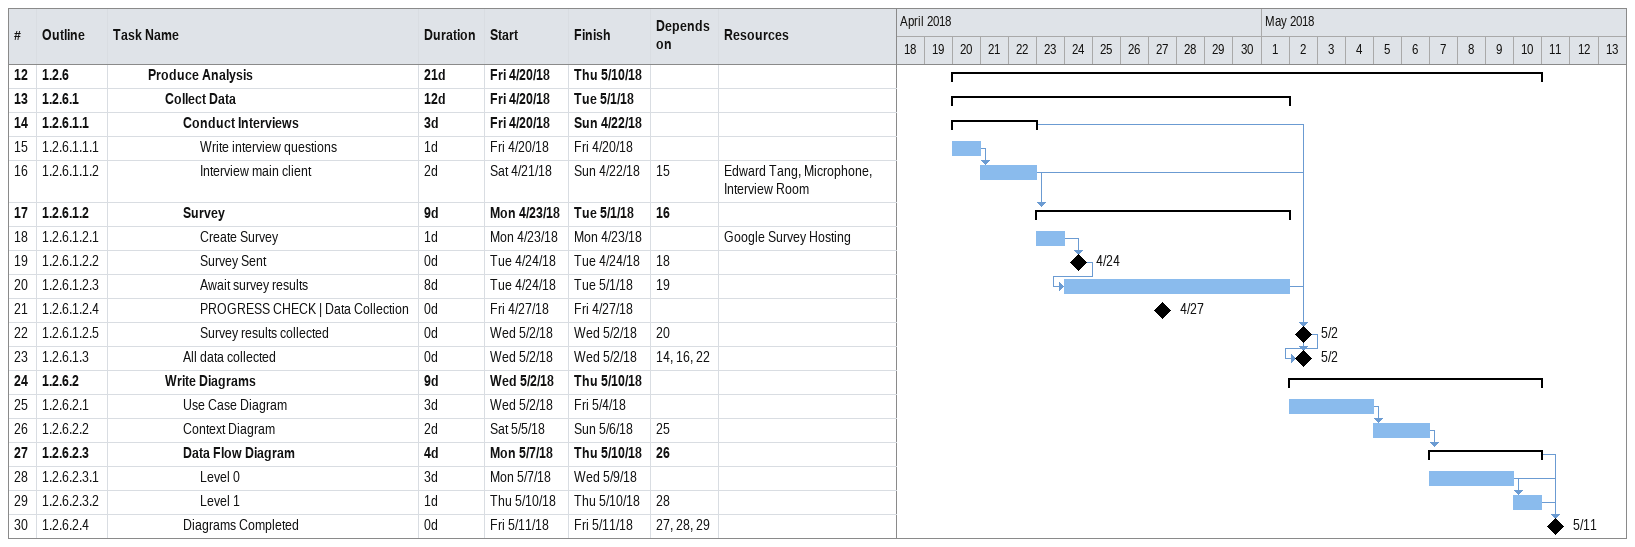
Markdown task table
| ID | WBS | Task | Duration | Start | Finish | Predecessors | Resources |
|---|---|---|---|---|---|---|---|
| 12 | 1.2.6 | **Produce Analysis** | 21d | 2018-04-20 | 2018-05-10 |  |  |
| 13 | 1.2.6.1 | **Collect Data** | 12d | 2018-04-20 | 2018-05-01 |  |  |
| 14 | 1.2.6.1.1 | **Conduct Interviews** | 3d | 2018-04-20 | 2018-04-22 |  |  |
| 15 | 1.2.6.1.1.1 | Write interview questions | 1d | 2018-04-20 | 2018-04-20 |  |  |
| 16 | 1.2.6.1.1.2 | Interview main client | 2d | 2018-04-21 | 2018-04-22 | 15 | Edward Tang, Microphone, Interview Room |
| 17 | 1.2.6.1.2 | **Survey** | 9d | 2018-04-23 | 2018-05-01 | 16 |  |
| 18 | 1.2.6.1.2.1 | Create Survey | 1d | 2018-04-23 | 2018-04-23 |  | Google Survey Hosting |
| 19 | 1.2.6.1.2.2 | Survey Sent | 0d | 2018-04-24 | 2018-04-24 | 18 |  |
| 20 | 1.2.6.1.2.3 | Await survey results | 8d | 2018-04-24 | 2018-05-01 | 19 |  |
| 21 | 1.2.6.1.2.4 | PROGRESS CHECK \| Data Collection | 0d | 2018-04-27 | 2018-04-27 |  |  |
| 22 | 1.2.6.1.2.5 | Survey results collected | 0d | 2018-05-02 | 2018-05-02 | 20 |  |
| 23 | 1.2.6.1.3 | All data collected | 0d | 2018-05-02 | 2018-05-02 | 14, 16, 22 |  |
| 24 | 1.2.6.2 | **Write Diagrams** | 9d | 2018-05-02 | 2018-05-10 |  |  |
| 25 | 1.2.6.2.1 | Use Case Diagram | 3d | 2018-05-02 | 2018-05-04 |  |  |
| 26 | 1.2.6.2.2 | Context Diagram | 2d | 2018-05-05 | 2018-05-06 | 25 |  |
| 27 | 1.2.6.2.3 | **Data Flow Diagram** | 4d | 2018-05-07 | 2018-05-10 | 26 |  |
| 28 | 1.2.6.2.3.1 | Level 0 | 3d | 2018-05-07 | 2018-05-09 |  |  |
| 29 | 1.2.6.2.3.2 | Level 1 | 1d | 2018-05-10 | 2018-05-10 | 28 |  |
| 30 | 1.2.6.2.4 | Diagrams Completed | 0d | 2018-05-11 | 2018-05-11 | 27, 28, 29 |  |
